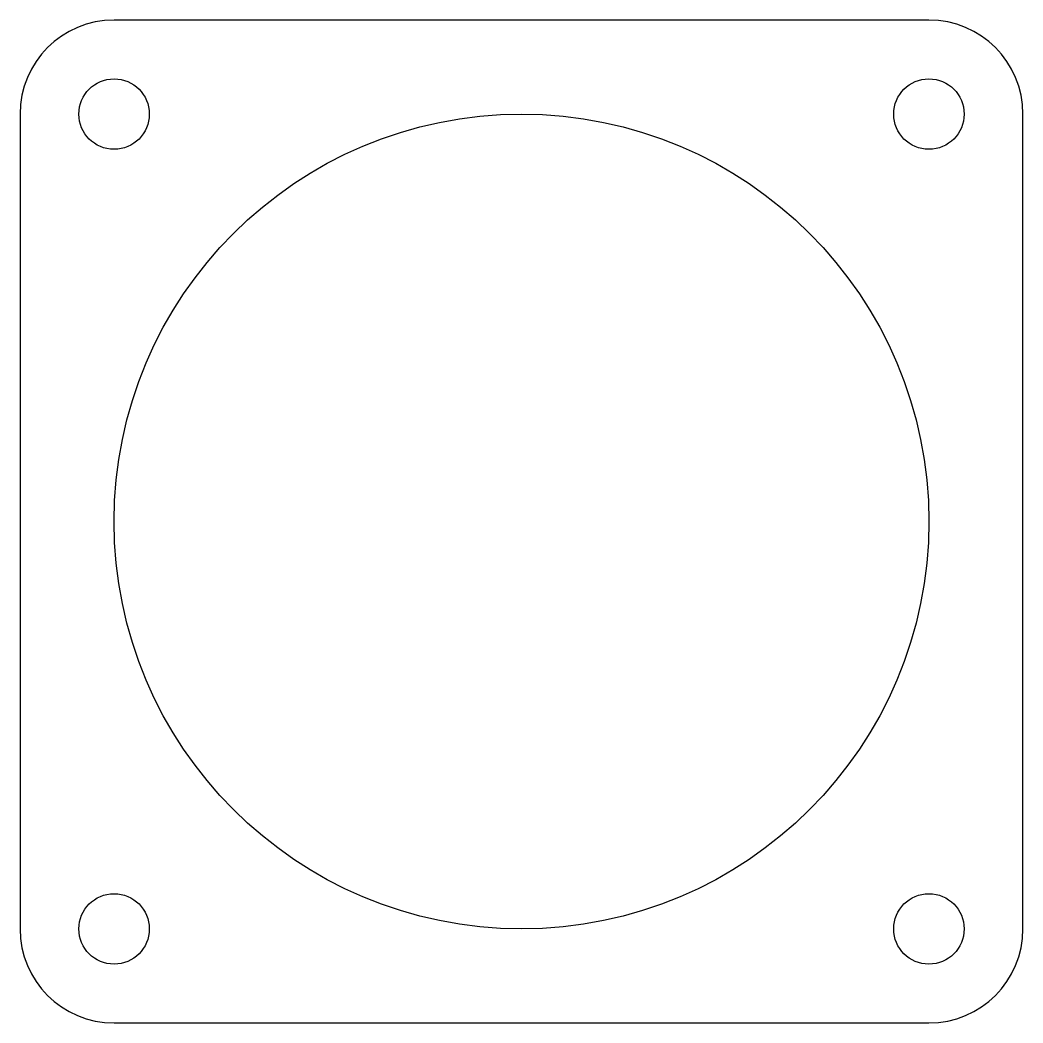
# Model space of a CAD drawing. Header units: inches. Extents: x 2 to 6, y 2 to 6.
import ezdxf

# ---------------------------------------------------------------- set-up
doc = ezdxf.new("R2010")
doc.units = ezdxf.units.IN
doc.header["$MEASUREMENT"] = 0
doc.layers.get('0').update_dxf_attribs({"linetype": 'CONTINUOUS'})

msp = doc.modelspace()

# ---------------------------------------------------------------- linework, layer by layer
for p, q in [((5.625, 6, 0.0625), (2.375, 6, 0.0625)), ((2, 5.625, 0.0625), (2, 2.375, 0.0625)), ((6, 2.375, 0.0625), (6, 5.625, 0.0625)), ((2.375, 2, 0.0625), (5.625, 2, 0.0625))]:
    msp.add_line(p, q)
for centre, radius in [((2.375, 5.625), 0.1406), ((5.625, 5.625), 0.1406), ((4, 4), 1.625), ((2.375, 2.375), 0.1406), ((5.625, 2.375), 0.1406)]:
    msp.add_circle(centre, radius)
for centre, start, end in [((2.375, 5.625, 0.0625), 90, 180), ((5.625, 5.625, 0.0625), 0, 90), ((2.375, 2.375, 0.0625), 180, 270), ((5.625, 2.375, 0.0625), 270, 360)]:
    msp.add_arc(centre, 0.375, start, end)

doc.saveas('drawing.dxf')
